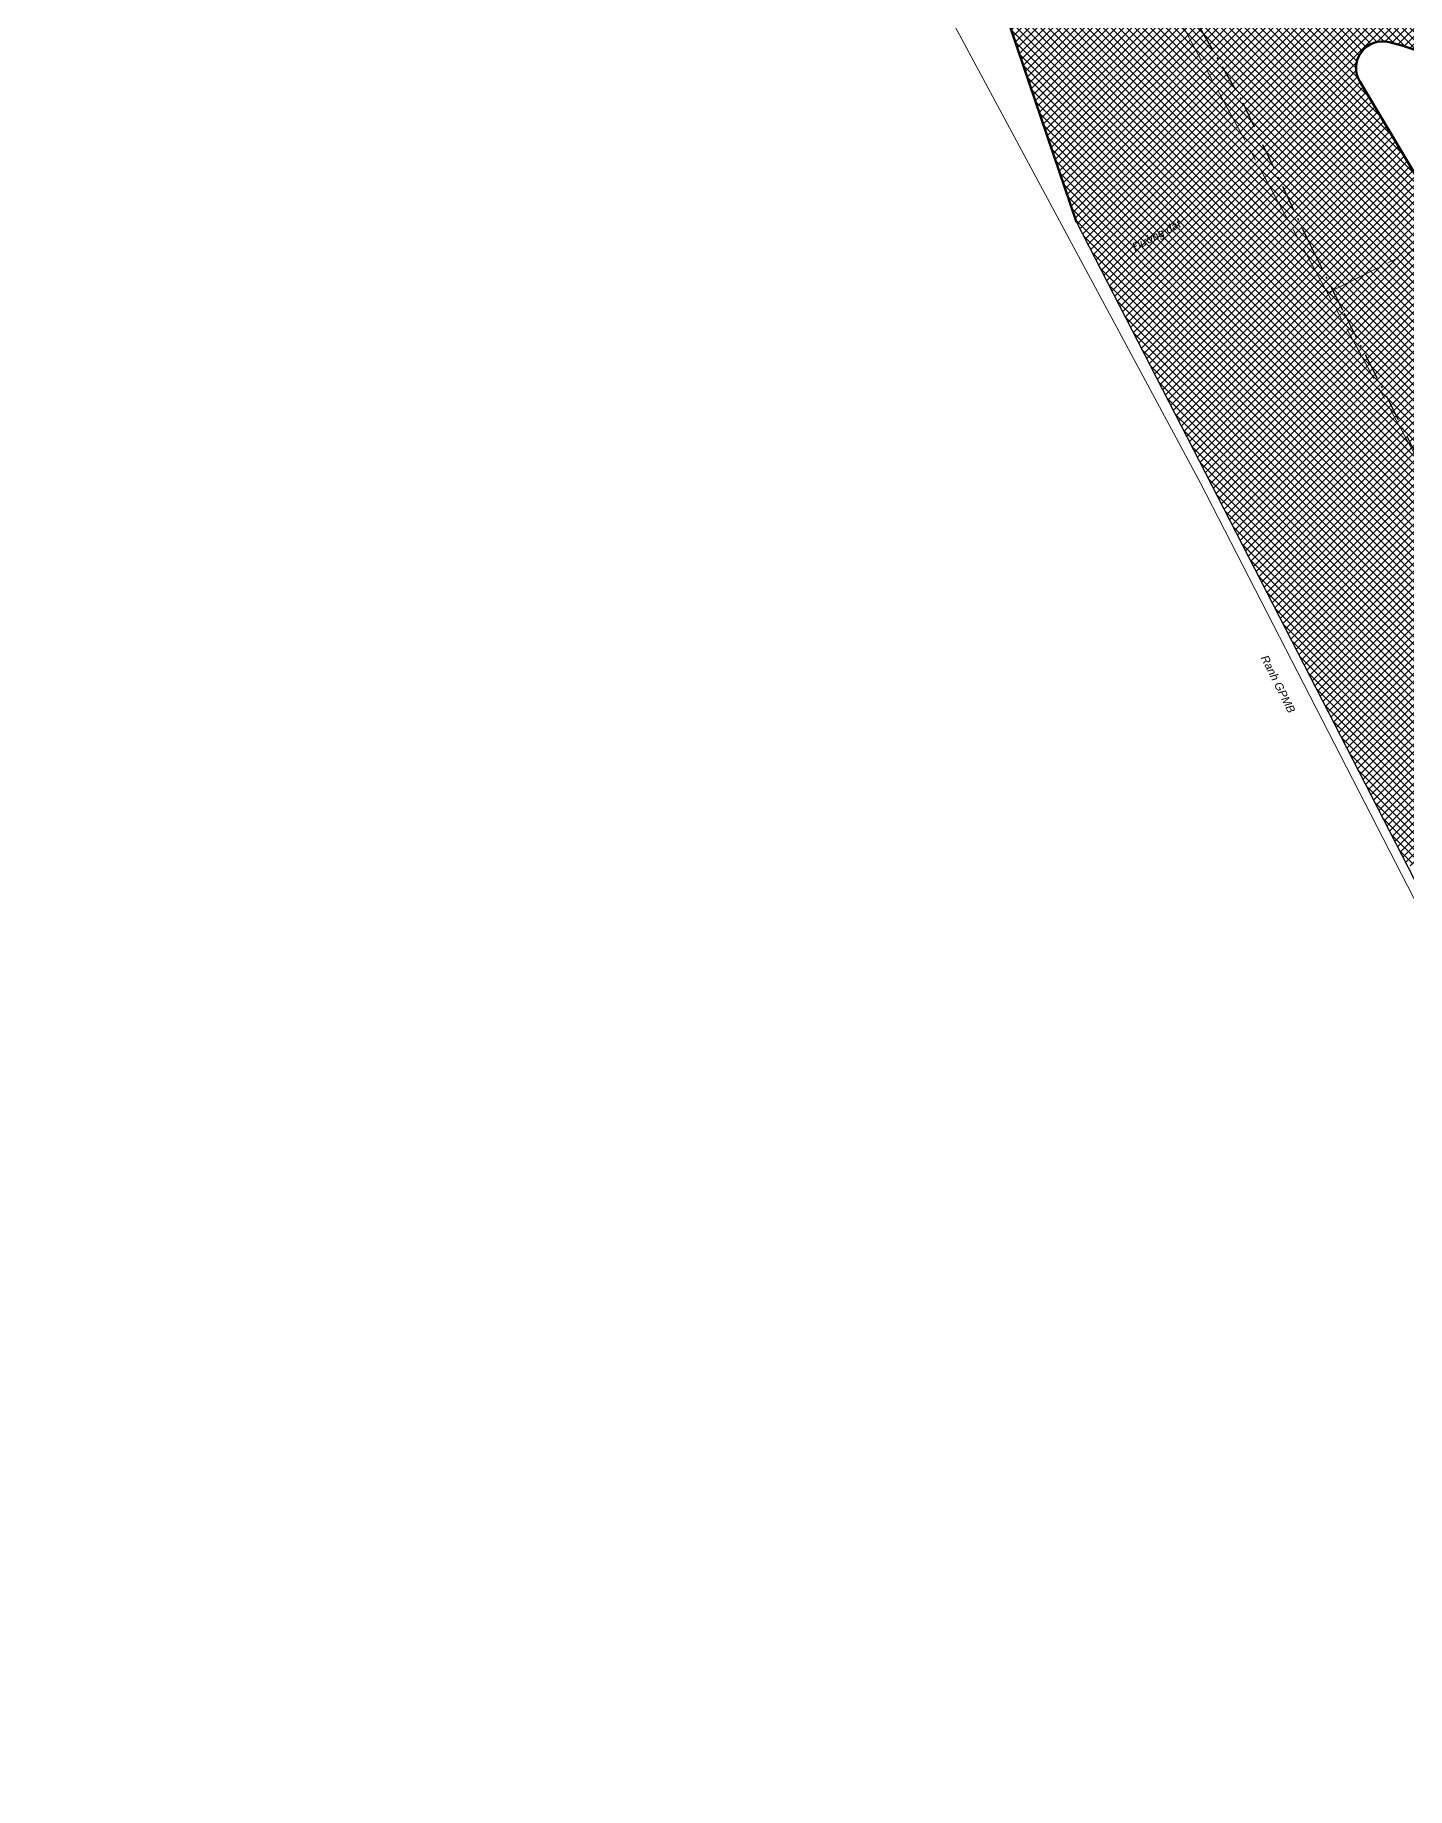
# Model space of a CAD drawing. Header units: millimetres. Extents: x 89040 to 596321, y -313033 to 2401191.
# Drawn here: x 595475 to 595629.3, y 1200133.1 to 1200330.2 of the extents above; entities that cross this region are included whole.
import ezdxf

# ---------------------------------------------------------------- set-up
doc = ezdxf.new("R2010")
doc.units = ezdxf.units.MM
doc.header["$MEASUREMENT"] = 0
doc.linetypes.add('CENTER', pattern=[50.8, 31.75, -6.35, 6.35, -6.35])
doc.linetypes.add('RANHXA', pattern=[5.2, 3, -1, 0.2, -1])
doc.layers.add('DUONG NOI BO CONG TRINH', color=7, linetype='Continuous', lineweight=20, true_color=0x5e5e5e)
for name, color, linetype, lineweight in [('LEDUONG', 6, 'Continuous', 20), ('LONGDUONG', 4, 'Continuous', 90), ('MEPDUONG', 7, 'Continuous', 25), ('truc', 8, 'CENTER', 9)]:
    doc.layers.add(name, color=color, linetype=linetype, lineweight=lineweight)
doc.layers.add('TENPHO', color=7, linetype='Continuous')
doc.layers.add('TIMP2', color=3, linetype='Continuous')
doc.styles.add('VN-HEM', font='Vnariali.ttf')

msp = doc.modelspace()

# ---------------------------------------------------------------- hatches: boundary and pattern name
at = {"layer": 'DUONG NOI BO CONG TRINH'}
h = msp.add_hatch(dxfattribs=at)
h.set_pattern_fill('NET', color=256, scale=5, angle=45, style=0)
h.set_pattern_definition([(45, (27179.217, -3.7959), (-0.44194173824, 0.44194173824), []), (135, (27179.217, -3.7959), (-0.44194173824, -0.44194173824), [])])
h.paths.add_polyline_path([(595675.39, 1200317.49), (595684.43, 1200322), (595701.84, 1200330.68), (595692.91, 1200348.58), (595666.47, 1200335.39, -0.317837), (595655.05, 1200337.14, 0.071067), (595643.6, 1200345.43), (595589.44, 1200317.01), (595592.1, 1200309.16), (595629.35, 1200236.66), (595665.39, 1200254.17), (595660.92, 1200262.74, -0.27302), (595661.63, 1200273.03, 0.182255), (595669.93, 1200307.31, -0.317837)])
h.paths.add_polyline_path([(595648.42, 1200293.83, -0.665657), (595642.94, 1200293.06), (595623.97, 1200324.95, -0.665657), (595627.27, 1200329.39, -0.41831)], flags=16)
h.paths.add_polyline_path([(595643.6, 1200345.43, 0.01467), (595640.96, 1200346.72, 0.096487), (595622.81, 1200350.95, -0.216025), (595606.39, 1200358.39), (595597.79, 1200353.26, -0.776071), (595589.24, 1200348.15), (595580.61, 1200343), (595589.44, 1200317.01)])
h = msp.add_hatch(dxfattribs=at)
h.set_pattern_fill('NET', color=256, scale=5, angle=45, style=0)
h.set_pattern_definition([(45, (594650.35277, 1198136.11867), (-0.44194174, 0.44194174), []), (135, (594650.35277, 1198136.11867), (-0.44194174, -0.44194174), [])])
edge = h.paths.add_edge_path()
edge.add_line((595482.03, 1199936.59), (595489.81, 1199920.15))
edge.add_line((595489.81, 1199920.15), (595729.29, 1200033.56))
edge.add_line((595729.29, 1200033.56), (595855.81, 1200094.03))
edge.add_line((595855.81, 1200094.03), (595831.68, 1200098.08))
edge.add_line((595831.68, 1200098.08), (595523.41, 1199952.14))
edge.add_line((595523.41, 1199952.14), (595523.41, 1199952.14))
edge.add_line((595523.41, 1199952.14), (595541.15, 1199975.83))
edge.add_arc((594769.54, 1200489.23), 926.8, 326.36142, 329.11636)
edge.add_arc((595649.46, 1199996.74), 86.17, 139.5003, 168.7772, ccw=False)
edge.add_arc((595652.49, 1199986.61), 95.22, 115.6438, 136.0484, ccw=False)
edge.add_arc((596046.76, 1199057.65), 1104.3, 110.89613, 113.22547, ccw=False)
edge.add_arc((595625.82, 1200164.41), 79.82, 289.8172, 314.5072)
edge.add_arc((595653.85, 1200130.48), 36.17, 320.535, 382.7546)
edge.add_arc((594454.75, 1199577.25), 1356.71, 24.71366, 27.90256)
edge.add_line((595653.74, 1200212.15), (595647.59, 1200224.12))
edge.add_line((595647.59, 1200224.12), (595647.02, 1200224.7))
edge.add_line((595647.02, 1200224.7), (595637.8, 1200220.21))
edge.add_line((595637.8, 1200220.21), (595651.78, 1200193))
edge.add_line((595651.78, 1200193), (595675.31, 1200146.41))
edge.add_arc((595651.09, 1200130.99), 28.71, -73.8459, 32.4921, ccw=False)
edge.add_arc((595526.66, 1200367.98), 295.86, 287.3337, 296.5873, ccw=False)
edge.add_arc((595652.86, 1199985.86), 106.71, 110.8883, 154.9305)
edge.add_line((595556.2, 1200031.08), (595534.45, 1199989.52))
edge.add_arc((595437.64, 1200033.16), 106.19, 305.2991, 335.7318, ccw=False)
edge.add_arc((595117.46, 1200580.43), 739.9, 299.52003, 301.04204, ccw=False)

# ---------------------------------------------------------------- linework, layer by layer
at = {"layer": 'LEDUONG'}
msp.add_line((595606.02, 1200279.88), (595668.59, 1200158.08), dxfattribs=at)
msp.add_lwpolyline([(595273.75, 1200591.67), (595347.04, 1200558.51, -0.058394), (595419.07, 1200515.19, -0.033126), (595456.89, 1200481.73, 0.006859), (595501.9, 1200437.47, -0.06171), (595545.77, 1200383.71, 0.003175), (595574.11, 1200339.25), (595606.02, 1200279.88), (595606.02, 1200279.88)], format="xyb", dxfattribs=at)
msp.add_lwpolyline([(595273.75, 1200591.67), (595347.04, 1200558.51, -0.058394), (595419.07, 1200515.19, -0.033126), (595456.89, 1200481.73, 0.006859), (595501.9, 1200437.47, -0.06171), (595545.77, 1200383.71, 0.003175), (595574.11, 1200339.25), (595606.02, 1200279.88), (595606.02, 1200279.88)], format="xyb", dxfattribs=at)
msp.add_lwpolyline([(595273.75, 1200591.67), (595347.04, 1200558.51, -0.058394), (595419.07, 1200515.19, -0.033126), (595456.89, 1200481.73, 0.006859), (595501.9, 1200437.47, -0.06171), (595545.77, 1200383.71, 0.003175), (595574.11, 1200339.25), (595606.02, 1200279.88), (595606.02, 1200279.88)], format="xyb", dxfattribs=at)
at = {"layer": 'LONGDUONG', "linetype": 'ByBlock'}
for p, q in [((595580.61, 1200343), (595592.1, 1200309.16)), ((595623.97, 1200324.95), (595642.94, 1200293.06))]:
    msp.add_line(p, q, dxfattribs=at)
for centre, radius, start, end in [((595626.55, 1200326.48), 3, 76.1361, 210.736), ((595620.31, 1200301.18), 29.06, 345.336, 76.1361)]:
    msp.add_arc(centre, radius, start, end, dxfattribs=at)
at = {"layer": 'MEPDUONG'}
msp.add_line((595592.1, 1200309.16), (595669.48, 1200158.54), dxfattribs=at)
at = {"layer": 'TIMP2', "linetype": 'RANHXA'}
for p, q in [((595600.7, 1200340.12), (595610.82, 1200322.58)), ((595610.82, 1200322.58), (595618.38, 1200306.58)), ((595618.38, 1200306.58), (595622.21, 1200298.9)), ((595622.21, 1200298.9), (595654.38, 1200235.57))]:
    msp.add_line(p, q, dxfattribs=at)
at = {"layer": 'truc', "color": 171, "ltscale": 0.2}
msp.add_line((595620.31, 1200301.18), (595793.56, 1200387.61), dxfattribs=at)
msp.add_lwpolyline([(595283.02, 1200612.17), (595356.31, 1200579.01, -0.058394), (595432.83, 1200532.99, -0.033126), (595472.88, 1200497.56, 0.006859), (595517.45, 1200453.73, -0.06171), (595564.82, 1200395.68, 0.003227), (595593.48, 1200350.74), (595657.55, 1200232.48), (595660.59, 1200227.27)], format="xyb", dxfattribs=at)
msp.add_lwpolyline([(595283.02, 1200612.17), (595356.31, 1200579.01, -0.058394), (595432.83, 1200532.99, -0.033126), (595472.88, 1200497.56, 0.006859), (595517.45, 1200453.73, -0.06171), (595564.82, 1200395.68, 0.003227), (595593.48, 1200350.74), (595657.55, 1200232.48), (595660.59, 1200227.27)], format="xyb", dxfattribs=at)

# ---------------------------------------------------------------- texts
at = {"layer": 'TENPHO', "style": 'VN-HEM'}
for s, rotation, p in [('§\xadêng ®Êt', 27.7171, (595598.67, 1200305.88)), ('Ranh GPMB', 296.4665, (595612.81, 1200260.17))]:
    msp.add_text(s, height=0.9, rotation=rotation, dxfattribs=at).set_placement(p)

doc.saveas('drawing.dxf')
